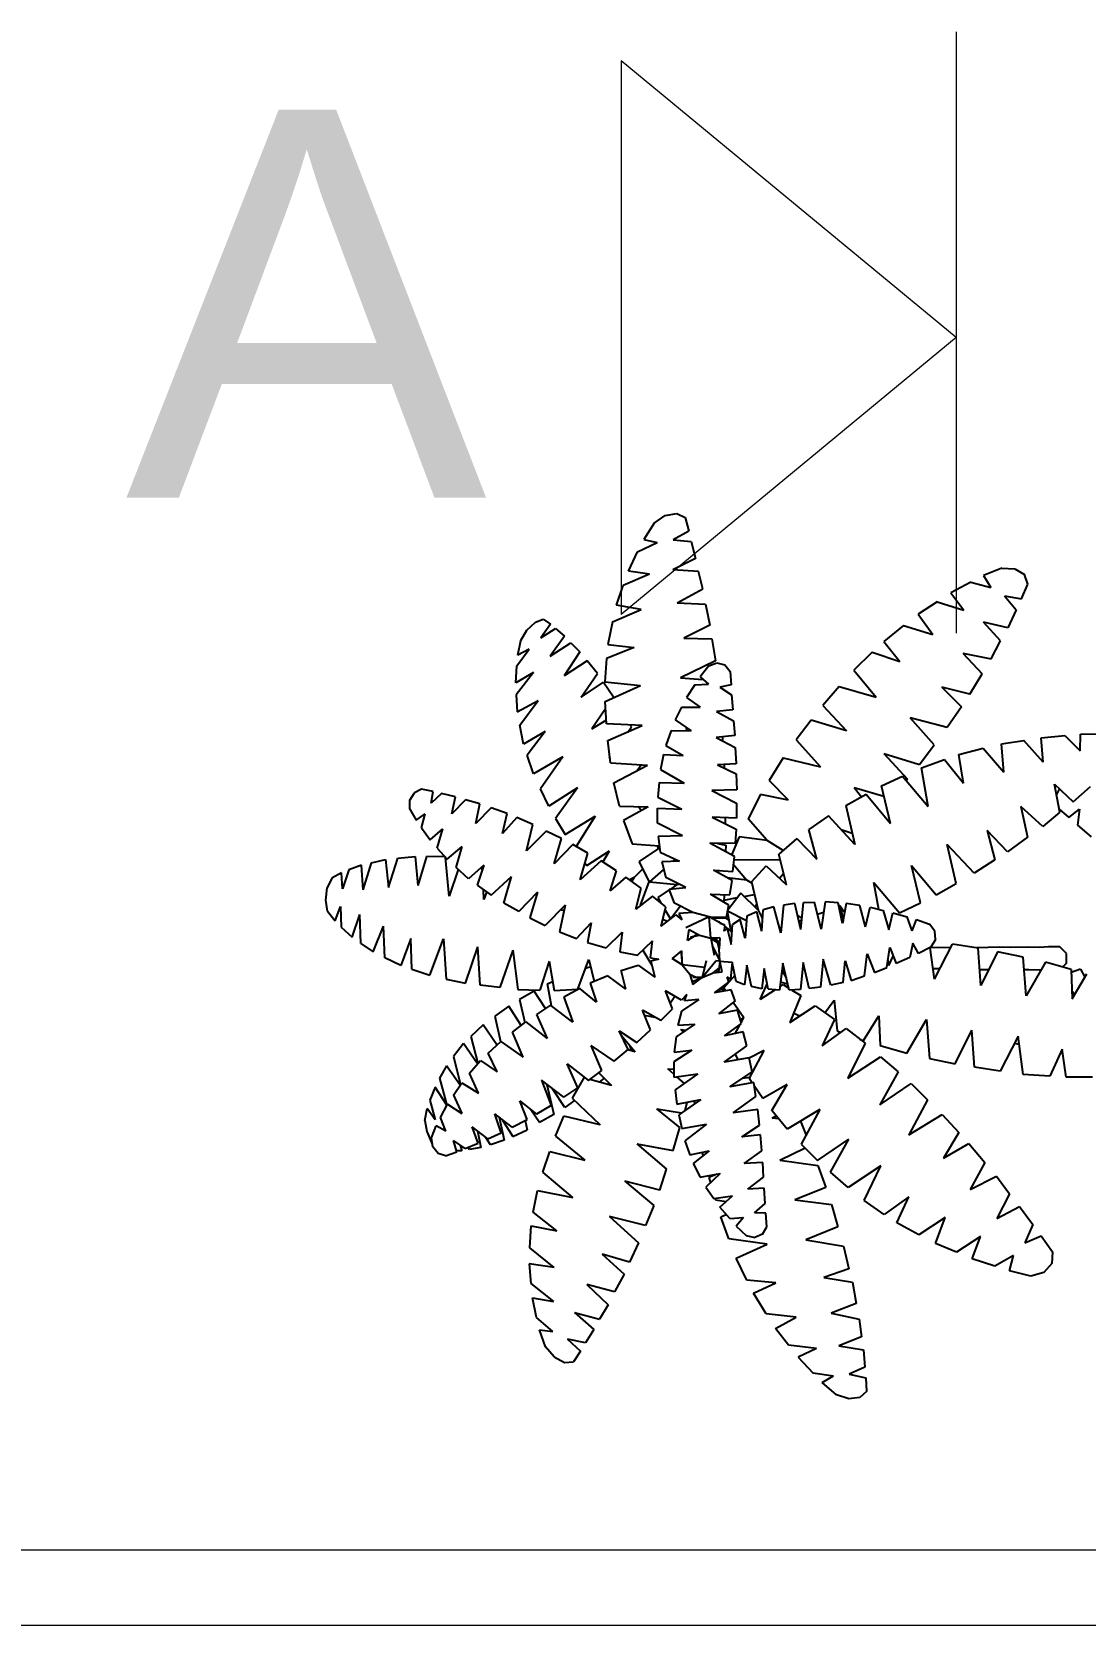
# Model space of a CAD drawing. Header units: millimetres. Extents: x 3348.1 to 3362.1, y 2027.4 to 2066.8.
# Drawn here: x 3357.714 to 3359.113, y 2041.971 to 2044.088 of the extents above; entities that cross this region are included whole.
import ezdxf

# ---------------------------------------------------------------- set-up
doc = ezdxf.new("R2010")
doc.units = ezdxf.units.MM
doc.layers.add('FUR', color=13, linetype='Continuous')
doc.styles.get("Standard").update_dxf_attribs({"font": 'arial.ttf'})

# ---------------------------------------------------------------- blocks, each defined once
blk = doc.blocks.new('02PTRX27')
at = {"color": 3, "linetype": 'ByBlock'}
for p, q in [((-0.4727, 0.4815), (-0.484, 0.4633)), ((-0.4727, 0.4815), (-0.4604, 0.4898)), ((-0.4604, 0.4898), (-0.4477, 0.4923)), ((-0.4477, 0.4923), (-0.4384, 0.4879)), ((-0.4384, 0.4879), (-0.4342, 0.4727)), ((-0.491, 0.4499), (-0.4695, 0.4599)), ((-0.484, 0.4633), (-0.4695, 0.4599)), ((-0.4342, 0.4727), (-0.4516, 0.4632)), ((-0.4516, 0.4632), (-0.4316, 0.461)), ((-0.4316, 0.461), (-0.4268, 0.4423)), ((-0.5012, 0.4284), (-0.491, 0.4499)), ((-0.4268, 0.4423), (-0.4521, 0.4297)), ((-0.4778, 0.4249), (-0.5071, 0.4124)), ((-0.4778, 0.4249), (-0.5012, 0.4284)), ((-0.4237, 0.4281), (-0.4521, 0.4297)), ((-0.4188, 0.4086), (-0.4237, 0.4281)), ((-0.088, 0.4318), (-0.1081, 0.4234)), ((-0.088, 0.4318), (-0.0737, 0.431)), ((-0.0737, 0.431), (-0.063, 0.4245)), ((-0.0592, 0.4141), (-0.063, 0.4245)), ((-0.5146, 0.3906), (-0.5071, 0.4124)), ((-0.4474, 0.3933), (-0.4188, 0.4086)), ((-0.1222, 0.4161), (-0.1442, 0.4042)), ((-0.1222, 0.4161), (-0.1001, 0.4102)), ((-0.1081, 0.4234), (-0.1001, 0.4102)), ((-0.0662, 0.3975), (-0.0592, 0.4141)), ((-0.4873, 0.3858), (-0.5146, 0.3906)), ((-0.4474, 0.3933), (-0.4158, 0.3917)), ((-0.4158, 0.3917), (-0.4111, 0.3684)), ((-0.1596, 0.3944), (-0.1805, 0.3808)), ((-0.1596, 0.3944), (-0.1299, 0.3852)), ((-0.1442, 0.4042), (-0.1299, 0.3852)), ((-0.0849, 0.4009), (-0.0662, 0.3975)), ((-0.0849, 0.4009), (-0.072, 0.3854)), ((-0.6136, 0.3629), (-0.6042, 0.3718)), ((-0.6042, 0.3718), (-0.5956, 0.3751)), ((-0.5956, 0.3751), (-0.5876, 0.3697)), ((-0.519, 0.3723), (-0.524, 0.3471)), ((-0.519, 0.3723), (-0.4873, 0.3858)), ((-0.1805, 0.3808), (-0.1644, 0.3582)), ((-0.0893, 0.3511), (-0.1083, 0.3719)), ((-0.0814, 0.3656), (-0.1083, 0.3719)), ((-0.072, 0.3854), (-0.0814, 0.3656)), ((-0.6204, 0.3514), (-0.6136, 0.3629)), ((-0.5876, 0.3697), (-0.5982, 0.3544)), ((-0.5982, 0.3544), (-0.5819, 0.3647)), ((-0.572, 0.3563), (-0.5879, 0.334)), ((-0.5819, 0.3647), (-0.572, 0.3563)), ((-0.4111, 0.3684), (-0.44, 0.3541)), ((-0.44, 0.3541), (-0.4089, 0.3535)), ((-0.4089, 0.3535), (-0.405, 0.3289)), ((-0.1966, 0.3682), (-0.2186, 0.3505)), ((-0.1966, 0.3682), (-0.1644, 0.3582)), ((-0.6248, 0.3235), (-0.6112, 0.342)), ((-0.6237, 0.3351), (-0.6204, 0.3514)), ((-0.6112, 0.342), (-0.6237, 0.3351)), ((-0.5879, 0.334), (-0.565, 0.3491)), ((-0.5549, 0.3389), (-0.5724, 0.3125)), ((-0.565, 0.3491), (-0.5549, 0.3389)), ((-0.495, 0.3438), (-0.5256, 0.3316)), ((-0.524, 0.3471), (-0.495, 0.3438)), ((-0.2313, 0.3387), (-0.2516, 0.3188)), ((-0.2313, 0.3387), (-0.2007, 0.3282)), ((-0.2186, 0.3505), (-0.2007, 0.3282)), ((-0.1309, 0.3376), (-0.1096, 0.3147)), ((-0.1309, 0.3376), (-0.0997, 0.3311)), ((-0.0997, 0.3311), (-0.0893, 0.3511)), ((-0.6259, 0.3046), (-0.6248, 0.3235)), ((-0.5469, 0.329), (-0.5724, 0.3125)), ((-0.5355, 0.3151), (-0.5469, 0.329)), ((-0.5256, 0.3316), (-0.5274, 0.3059)), ((-0.405, 0.3289), (-0.4435, 0.3101)), ((-0.4122, 0.3234), (-0.4219, 0.3114)), ((-0.4122, 0.3234), (-0.4032, 0.3267)), ((-0.4032, 0.3267), (-0.3944, 0.3244)), ((-0.3944, 0.3244), (-0.3887, 0.3172)), ((-0.2516, 0.3188), (-0.2269, 0.2887)), ((-0.6064, 0.3162), (-0.6259, 0.3046)), ((-0.6064, 0.3162), (-0.6255, 0.2912)), ((-0.5537, 0.2887), (-0.5355, 0.3151)), ((-0.5537, 0.2887), (-0.5289, 0.3054)), ((-0.5289, 0.3054), (-0.5176, 0.2891)), ((-0.5274, 0.3059), (-0.4879, 0.3018)), ((-0.5271, 0.2841), (-0.4879, 0.3018)), ((-0.4435, 0.3101), (-0.4186, 0.3084)), ((-0.4279, 0.3024), (-0.4369, 0.2883)), ((-0.4279, 0.3024), (-0.4125, 0.3032)), ((-0.4219, 0.3114), (-0.4125, 0.3032)), ((-0.3874, 0.3023), (-0.4001, 0.3)), ((-0.3887, 0.3172), (-0.3874, 0.3023)), ((-0.2679, 0.3007), (-0.2859, 0.2797)), ((-0.2679, 0.3007), (-0.2269, 0.2887)), ((-0.1233, 0.292), (-0.1096, 0.3147)), ((-0.6255, 0.2912), (-0.6242, 0.2725)), ((-0.6242, 0.2725), (-0.6013, 0.2849)), ((-0.6216, 0.2576), (-0.6013, 0.2849)), ((-0.5256, 0.2593), (-0.5271, 0.2841)), ((-0.5176, 0.2891), (-0.5183, 0.288)), ((-0.4369, 0.2883), (-0.4217, 0.2777)), ((-0.4001, 0.3), (-0.3871, 0.2915)), ((-0.3871, 0.2915), (-0.3856, 0.2747)), ((-0.1543, 0.2997), (-0.1327, 0.2782)), ((-0.1233, 0.292), (-0.1543, 0.2997)), ((-0.5267, 0.2758), (-0.5417, 0.2535)), ((-0.4424, 0.2778), (-0.4496, 0.2638)), ((-0.4424, 0.2778), (-0.4217, 0.2777)), ((-0.3856, 0.2747), (-0.4039, 0.2729)), ((-0.4039, 0.2729), (-0.3849, 0.2626)), ((-0.2859, 0.2797), (-0.2597, 0.2514)), ((-0.1627, 0.2361), (-0.1895, 0.2657)), ((-0.1483, 0.2552), (-0.1895, 0.2657)), ((-0.1327, 0.2782), (-0.1483, 0.2552)), ((-0.6174, 0.2367), (-0.6216, 0.2576)), ((-0.5934, 0.2506), (-0.6174, 0.2367)), ((-0.5934, 0.2506), (-0.6134, 0.2244)), ((-0.5417, 0.2535), (-0.526, 0.2632)), ((-0.486, 0.2572), (-0.5256, 0.2593)), ((-0.524, 0.2406), (-0.486, 0.2572)), ((-0.502, 0.2501), (-0.4979, 0.2558)), ((-0.4979, 0.2558), (-0.4992, 0.2578)), ((-0.4541, 0.2517), (-0.4598, 0.2354)), ((-0.4541, 0.2517), (-0.4316, 0.2513)), ((-0.4496, 0.2638), (-0.4316, 0.2513)), ((-0.4367, 0.2513), (-0.4369, 0.2549)), ((-0.3849, 0.2626), (-0.3836, 0.2462)), ((-0.2989, 0.2634), (-0.3154, 0.2414)), ((-0.2597, 0.2514), (-0.2989, 0.2634)), ((-0.0013, 0.2295), (-0.0009, 0.2478)), ((-0.0009, 0.2478), (0.0235, 0.2483)), ((-0.521, 0.216), (-0.524, 0.2406)), ((-0.4598, 0.2354), (-0.4408, 0.224)), ((-0.3836, 0.2462), (-0.4041, 0.244)), ((-0.4041, 0.244), (-0.383, 0.2329)), ((-0.3966, 0.2398), (-0.3968, 0.2447)), ((-0.383, 0.2329), (-0.3819, 0.2148)), ((-0.3154, 0.2414), (-0.2886, 0.2117)), ((-0.1792, 0.2141), (-0.1627, 0.2361)), ((-0.1354, 0.2253), (-0.1085, 0.2321)), ((-0.1085, 0.2321), (-0.0858, 0.2056)), ((-0.0883, 0.237), (-0.0634, 0.2409)), ((-0.0858, 0.2056), (-0.0883, 0.237)), ((-0.042, 0.2169), (-0.0634, 0.2409)), ((-0.0445, 0.2439), (-0.018, 0.2463)), ((-0.042, 0.2169), (-0.0445, 0.2439)), ((-0.018, 0.2463), (-0.0013, 0.2295)), ((-0.6064, 0.204), (-0.6134, 0.2244)), ((-0.5738, 0.2227), (-0.6064, 0.204)), ((-0.5738, 0.2227), (-0.5987, 0.1873)), ((-0.522, 0.2224), (-0.5221, 0.222)), ((-0.5221, 0.222), (-0.522, 0.2221)), ((-0.5221, 0.222), (-0.5218, 0.2209)), ((-0.522, 0.2221), (-0.522, 0.2224)), ((-0.521, 0.216), (-0.48, 0.2134)), ((-0.5174, 0.194), (-0.48, 0.2134)), ((-0.4921, 0.2072), (-0.4873, 0.2138)), ((-0.4624, 0.2252), (-0.4659, 0.2086)), ((-0.4624, 0.2252), (-0.4408, 0.224)), ((-0.3819, 0.2148), (-0.4028, 0.2139)), ((-0.4028, 0.2139), (-0.3819, 0.2038)), ((-0.3949, 0.21), (-0.3949, 0.2142)), ((-0.3299, 0.2214), (-0.3455, 0.1965)), ((-0.3299, 0.2214), (-0.2886, 0.2117)), ((-0.2185, 0.2262), (-0.1922, 0.1979)), ((-0.2185, 0.2262), (-0.1792, 0.2141)), ((-0.177, 0.2106), (-0.1514, 0.2198)), ((-0.1514, 0.2198), (-0.1305, 0.1934)), ((-0.1305, 0.1934), (-0.1354, 0.2253)), ((-0.4673, 0.1941), (-0.4686, 0.178)), ((-0.4673, 0.1941), (-0.4395, 0.1935)), ((-0.4659, 0.2086), (-0.4395, 0.1935)), ((-0.3819, 0.2038), (-0.3814, 0.1862)), ((-0.324, 0.1745), (-0.3455, 0.1965)), ((-0.221, 0.1904), (-0.1979, 0.2012)), ((-0.1979, 0.2012), (-0.1693, 0.1678)), ((-0.1922, 0.1979), (-0.1937, 0.1962)), ((-0.1693, 0.1678), (-0.177, 0.2106)), ((-0.743, 0.1745), (-0.7382, 0.1827)), ((-0.7303, 0.1867), (-0.7382, 0.1827)), ((-0.7175, 0.1844), (-0.7303, 0.1867)), ((-0.7195, 0.1713), (-0.7175, 0.1844)), ((-0.708, 0.1819), (-0.7195, 0.1713)), ((-0.6926, 0.1784), (-0.708, 0.1819)), ((-0.6968, 0.1594), (-0.6926, 0.1784)), ((-0.5894, 0.1682), (-0.5987, 0.1873)), ((-0.5575, 0.1882), (-0.5894, 0.1682)), ((-0.5575, 0.1882), (-0.5819, 0.1543)), ((-0.5111, 0.1682), (-0.5174, 0.194)), ((-0.4686, 0.178), (-0.442, 0.1648)), ((-0.3814, 0.1862), (-0.4089, 0.1855)), ((-0.4089, 0.1855), (-0.3816, 0.1714)), ((-0.4054, 0.1855), (-0.4074, 0.1846)), ((-0.355, 0.1808), (-0.3687, 0.1541)), ((-0.324, 0.1745), (-0.355, 0.1808)), ((-0.2604, 0.1689), (-0.2381, 0.1814)), ((-0.2513, 0.1888), (-0.2432, 0.1785)), ((-0.2513, 0.1888), (-0.2185, 0.1791)), ((-0.2381, 0.1814), (-0.2111, 0.1489)), ((-0.2111, 0.1489), (-0.221, 0.1904)), ((-0.0297, 0.1923), (-0.009, 0.1729)), ((-0.0236, 0.1614), (-0.0297, 0.1923)), ((-0.0275, 0.1802), (-0.0242, 0.1867)), ((-0.0242, 0.1867), (-0.024, 0.1868)), ((-0.009, 0.1729), (0.0103, 0.1897)), ((-0.7433, 0.1647), (-0.743, 0.1745)), ((-0.7433, 0.1647), (-0.7362, 0.1524)), ((-0.7362, 0.1524), (-0.7263, 0.1597)), ((-0.7303, 0.1439), (-0.7263, 0.1597)), ((-0.6814, 0.1751), (-0.6968, 0.1594)), ((-0.6658, 0.1707), (-0.6814, 0.1751)), ((-0.67, 0.1488), (-0.6658, 0.1707)), ((-0.6532, 0.1662), (-0.67, 0.1488)), ((-0.6356, 0.1599), (-0.6532, 0.1662)), ((-0.6407, 0.1379), (-0.6356, 0.1599)), ((-0.5111, 0.1682), (-0.4792, 0.1673)), ((-0.4792, 0.1673), (-0.5066, 0.1521)), ((-0.4869, 0.163), (-0.4904, 0.1675)), ((-0.469, 0.1492), (-0.469, 0.1657)), ((-0.469, 0.1657), (-0.442, 0.1648)), ((-0.4426, 0.1648), (-0.4424, 0.1648)), ((-0.3816, 0.1714), (-0.3816, 0.1549)), ((-0.2604, 0.1689), (-0.2505, 0.1257)), ((-0.0427, 0.1456), (-0.0667, 0.1675)), ((-0.0667, 0.1675), (-0.0594, 0.1338)), ((-0.0236, 0.1614), (-0.0427, 0.1456)), ((-0.0244, 0.1648), (-0.0137, 0.1553)), ((-0.0137, 0.1553), (-0.0018, 0.1646)), ((-0.0018, 0.1646), (-0.004, 0.1471)), ((-0.7303, 0.1439), (-0.7206, 0.1306)), ((-0.7206, 0.1306), (-0.7065, 0.143)), ((-0.7129, 0.1216), (-0.7065, 0.143)), ((-0.6248, 0.1554), (-0.6407, 0.1379)), ((-0.607, 0.1478), (-0.6248, 0.1554)), ((-0.6141, 0.1185), (-0.607, 0.1478)), ((-0.5819, 0.1543), (-0.5713, 0.1365)), ((-0.5713, 0.1365), (-0.5379, 0.1568)), ((-0.5379, 0.1568), (-0.5592, 0.1234)), ((-0.5066, 0.1521), (-0.497, 0.1263)), ((-0.4415, 0.1351), (-0.469, 0.1492)), ((-0.4085, 0.1558), (-0.3819, 0.1426)), ((-0.3816, 0.1549), (-0.4085, 0.1558)), ((-0.3938, 0.1484), (-0.3938, 0.1553)), ((-0.3819, 0.1426), (-0.383, 0.1265)), ((-0.3475, 0.1301), (-0.3687, 0.1541)), ((-0.2799, 0.1572), (-0.3015, 0.142)), ((-0.2927, 0.1094), (-0.3015, 0.142)), ((-0.2505, 0.1257), (-0.2799, 0.1572)), ((-0.2659, 0.1421), (-0.2535, 0.1381)), ((-0.004, 0.1471), (0.0108, 0.1342)), ((-0.5921, 0.1405), (-0.6141, 0.1185)), ((-0.5753, 0.1322), (-0.5921, 0.1405)), ((-0.5835, 0.104), (-0.5753, 0.1322)), ((-0.5626, 0.1255), (-0.5835, 0.104)), ((-0.5463, 0.1159), (-0.5626, 0.1255)), ((-0.497, 0.1263), (-0.4672, 0.124)), ((-0.4679, 0.1212), (-0.4692, 0.1243)), ((-0.4415, 0.1351), (-0.4684, 0.1345)), ((-0.4684, 0.1345), (-0.4662, 0.1172)), ((-0.3839, 0.1122), (-0.4111, 0.1271)), ((-0.383, 0.1265), (-0.4111, 0.1271)), ((-0.4026, 0.1268), (-0.3935, 0.125)), ((-0.3935, 0.125), (-0.3938, 0.1175)), ((-0.3786, 0.1339), (-0.3871, 0.1137)), ((-0.3475, 0.1301), (-0.3786, 0.1339)), ((-0.3299, 0.1191), (-0.3475, 0.1301)), ((-0.3147, 0.1323), (-0.3346, 0.1148)), ((-0.3147, 0.1323), (-0.2927, 0.1094)), ((-0.1186, 0.0937), (-0.1483, 0.1256)), ((-0.1386, 0.0825), (-0.1483, 0.1256)), ((-0.0816, 0.1175), (-0.1043, 0.141)), ((-0.1043, 0.141), (-0.0958, 0.1085)), ((-0.0594, 0.1338), (-0.0816, 0.1175)), ((-0.7857, 0.1054), (-0.7701, 0.1091)), ((-0.7701, 0.1091), (-0.7668, 0.0778)), ((-0.7668, 0.0778), (-0.7565, 0.1106)), ((-0.7565, 0.1106), (-0.7371, 0.1124)), ((-0.7371, 0.1124), (-0.7344, 0.0801)), ((-0.7246, 0.1123), (-0.7344, 0.0801)), ((-0.7043, 0.1118), (-0.7246, 0.1123)), ((-0.7129, 0.1216), (-0.7019, 0.1094)), ((-0.6997, 0.0683), (-0.7036, 0.1111)), ((-0.7019, 0.1094), (-0.6851, 0.1233)), ((-0.692, 0.1001), (-0.6851, 0.1233)), ((-0.5546, 0.0865), (-0.5463, 0.1159)), ((-0.5315, 0.1074), (-0.5546, 0.0865)), ((-0.5472, 0.1024), (-0.522, 0.1186)), ((-0.5146, 0.0964), (-0.5315, 0.1074)), ((-0.5295, 0.1059), (-0.522, 0.1186)), ((-0.467, 0.1218), (-0.4893, 0.1069)), ((-0.4778, 0.0841), (-0.4893, 0.1069)), ((-0.4662, 0.1172), (-0.4448, 0.1072)), ((-0.4448, 0.1072), (-0.4644, 0.1064)), ((-0.4644, 0.1064), (-0.46, 0.0889)), ((-0.4519, 0.1068), (-0.4494, 0.1091)), ((-0.3858, 0.0958), (-0.3839, 0.1122)), ((-0.3845, 0.1085), (-0.3334, 0.1091)), ((-0.3264, 0.0808), (-0.3346, 0.1148)), ((-0.0958, 0.1085), (-0.1186, 0.0937)), ((-0.819, 0.0942), (-0.8295, 0.0882)), ((-0.8176, 0.0764), (-0.819, 0.0942)), ((-0.8108, 0.0975), (-0.8176, 0.0764)), ((-0.7967, 0.1028), (-0.8108, 0.0975)), ((-0.7948, 0.0755), (-0.7967, 0.1028)), ((-0.7948, 0.0755), (-0.7857, 0.1054)), ((-0.6895, 0.0977), (-0.6997, 0.0683)), ((-0.6781, 0.0875), (-0.692, 0.1001)), ((-0.6614, 0.1026), (-0.6781, 0.0875)), ((-0.6614, 0.1026), (-0.6688, 0.0805)), ((-0.6631, 0.0976), (-0.6633, 0.1009)), ((-0.6532, 0.0693), (-0.6308, 0.09)), ((-0.6391, 0.0606), (-0.6308, 0.09)), ((-0.5494, 0.1051), (-0.5472, 0.1024)), ((-0.5216, 0.0742), (-0.5146, 0.0964)), ((-0.504, 0.0894), (-0.5216, 0.0742)), ((-0.4871, 0.0772), (-0.504, 0.0894)), ((-0.495, 0.0892), (-0.5, 0.0864)), ((-0.4974, 0.0845), (-0.495, 0.0892)), ((-0.495, 0.0892), (-0.4853, 0.0986)), ((-0.4624, 0.0977), (-0.4778, 0.0841)), ((-0.4378, 0.078), (-0.46, 0.0889)), ((-0.3865, 0.0858), (-0.407, 0.0971)), ((-0.407, 0.0971), (-0.3858, 0.0958)), ((-0.4004, 0.0966), (-0.4036, 0.0951)), ((-0.3702, 0.086), (-0.3918, 0.0886)), ((-0.385, 0.1035), (-0.3702, 0.086)), ((-0.3651, 0.0844), (-0.3489, 0.1018)), ((-0.3489, 0.1018), (-0.3264, 0.0808)), ((-0.3295, 0.0929), (-0.3341, 0.0878)), ((-0.1879, 0.1024), (-0.1607, 0.0699)), ((-0.178, 0.061), (-0.1879, 0.1024)), ((-0.8363, 0.064), (-0.8346, 0.0776)), ((-0.8295, 0.0882), (-0.8346, 0.0776)), ((-0.6688, 0.0805), (-0.6532, 0.0693)), ((-0.6611, 0.0645), (-0.6618, 0.0754)), ((-0.6583, 0.0728), (-0.6611, 0.0645)), ((-0.6019, 0.0727), (-0.6227, 0.0512)), ((-0.6019, 0.0727), (-0.6103, 0.0445)), ((-0.4932, 0.0541), (-0.4871, 0.0772)), ((-0.4877, 0.0583), (-0.4781, 0.0844)), ((-0.4778, 0.0841), (-0.4472, 0.0812)), ((-0.4562, 0.0753), (-0.4688, 0.0667)), ((-0.4563, 0.0761), (-0.4378, 0.078)), ((-0.4503, 0.0605), (-0.4563, 0.0761)), ((-0.4472, 0.0812), (-0.4547, 0.0762)), ((-0.4505, 0.0815), (-0.4496, 0.0795)), ((-0.4472, 0.0812), (-0.4453, 0.0815)), ((-0.4103, 0.0706), (-0.3889, 0.07)), ((-0.3902, 0.0585), (-0.4103, 0.0706)), ((-0.3768, 0.0715), (-0.3913, 0.0529)), ((-0.3889, 0.07), (-0.3865, 0.0858)), ((-0.3577, 0.053), (-0.3768, 0.0715)), ((-0.3647, 0.0826), (-0.3702, 0.086)), ((-0.3651, 0.0844), (-0.3577, 0.053)), ((-0.2295, 0.0834), (-0.201, 0.05)), ((-0.224, 0.0535), (-0.2295, 0.0834)), ((-0.1607, 0.0699), (-0.1386, 0.0825)), ((-0.8342, 0.0517), (-0.8363, 0.064)), ((-0.826, 0.0409), (-0.8201, 0.0569)), ((-0.8201, 0.0569), (-0.8192, 0.0341)), ((-0.6227, 0.0512), (-0.6391, 0.0606)), ((-0.5713, 0.0582), (-0.5932, 0.036)), ((-0.5713, 0.0582), (-0.5777, 0.0288)), ((-0.576, 0.0534), (-0.5725, 0.0523)), ((-0.4745, 0.0683), (-0.4932, 0.0541)), ((-0.4598, 0.0564), (-0.4745, 0.0683)), ((-0.4688, 0.0667), (-0.4653, 0.0608)), ((-0.4655, 0.061), (-0.4655, 0.061)), ((-0.465, 0.0352), (-0.4598, 0.0564)), ((-0.4607, 0.053), (-0.4547, 0.0431)), ((-0.4547, 0.0431), (-0.4439, 0.0572)), ((-0.4298, 0.0503), (-0.4503, 0.0605)), ((-0.3951, 0.0613), (-0.3948, 0.0701)), ((-0.3951, 0.064), (-0.3807, 0.0667)), ((-0.3927, 0.0452), (-0.3902, 0.0585)), ((-0.3733, 0.0681), (-0.3618, 0.0701)), ((-0.3592, 0.0591), (-0.3614, 0.0564)), ((-0.3577, 0.053), (-0.353, 0.0433)), ((-0.3537, 0.0297), (-0.3522, 0.0533)), ((-0.3401, 0.0567), (-0.3522, 0.0533)), ((-0.3326, 0.0276), (-0.3401, 0.0567)), ((-0.3295, 0.0584), (-0.3326, 0.0276)), ((-0.3171, 0.0602), (-0.3295, 0.0584)), ((-0.3105, 0.0315), (-0.3171, 0.0602)), ((-0.3105, 0.0315), (-0.3075, 0.0612)), ((-0.3075, 0.0612), (-0.2951, 0.0617)), ((-0.2879, 0.0319), (-0.2951, 0.0617)), ((-0.2833, 0.0619), (-0.2879, 0.0319)), ((-0.2692, 0.061), (-0.2833, 0.0619)), ((-0.2641, 0.038), (-0.2692, 0.061)), ((-0.2689, 0.0586), (-0.2665, 0.0568)), ((-0.2665, 0.0568), (-0.2683, 0.0562)), ((-0.2665, 0.0568), (-0.2619, 0.0508)), ((-0.2665, 0.0568), (-0.2637, 0.0406)), ((-0.2602, 0.0604), (-0.2641, 0.038)), ((-0.245, 0.0579), (-0.2602, 0.0604)), ((-0.2388, 0.0345), (-0.245, 0.0579)), ((-0.2388, 0.0345), (-0.2335, 0.056)), ((-0.2335, 0.056), (-0.2194, 0.0524)), ((-0.201, 0.05), (-0.178, 0.061)), ((-0.8342, 0.0517), (-0.826, 0.0409)), ((-0.8071, 0.0231), (-0.7985, 0.048)), ((-0.7976, 0.0161), (-0.7985, 0.048)), ((-0.6103, 0.0445), (-0.5932, 0.036)), ((-0.5586, 0.0215), (-0.5423, 0.0389)), ((-0.5423, 0.0389), (-0.5465, 0.017)), ((-0.465, 0.0352), (-0.4486, 0.0477)), ((-0.4582, 0.0403), (-0.4633, 0.0426)), ((-0.4554, 0.0425), (-0.4551, 0.0436)), ((-0.4547, 0.0431), (-0.4547, 0.043)), ((-0.4486, 0.0477), (-0.442, 0.042)), ((-0.4298, 0.0503), (-0.4455, 0.049)), ((-0.4455, 0.049), (-0.442, 0.042)), ((-0.412, 0.0456), (-0.4375, 0.0332)), ((-0.412, 0.0456), (-0.4298, 0.0503)), ((-0.412, 0.0456), (-0.3927, 0.0452)), ((-0.3942, 0.0354), (-0.412, 0.0456)), ((-0.41, 0.0217), (-0.412, 0.0456)), ((-0.4098, 0.0455), (-0.4109, 0.0448)), ((-0.4096, 0.0441), (-0.3938, 0.0442)), ((-0.401, 0.0401), (-0.4014, 0.0395)), ((-0.3979, 0.0374), (-0.401, 0.0401)), ((-0.3995, 0.0384), (-0.3953, 0.0371)), ((-0.3953, 0.0371), (-0.3955, 0.036)), ((-0.3953, 0.0297), (-0.3942, 0.0354)), ((-0.3938, 0.0442), (-0.3946, 0.0452)), ((-0.3938, 0.0442), (-0.3898, 0.0417)), ((-0.3874, 0.0291), (-0.3916, 0.0516)), ((-0.3915, 0.0522), (-0.3706, 0.0413)), ((-0.3876, 0.0147), (-0.3861, 0.0368)), ((-0.3775, 0.0425), (-0.3861, 0.0368)), ((-0.372, 0.022), (-0.3775, 0.0425)), ((-0.37, 0.0462), (-0.372, 0.022)), ((-0.3592, 0.0511), (-0.37, 0.0462)), ((-0.3537, 0.0297), (-0.3592, 0.0511)), ((-0.3094, 0.0439), (-0.3141, 0.0474)), ((-0.3127, 0.0407), (-0.3095, 0.0419)), ((-0.2852, 0.0503), (-0.2919, 0.048)), ((-0.2194, 0.0524), (-0.2131, 0.031)), ((-0.2131, 0.031), (-0.2084, 0.0498)), ((-0.2084, 0.0498), (-0.1928, 0.0453)), ((-0.1873, 0.0301), (-0.1928, 0.0453)), ((-0.1873, 0.0301), (-0.1825, 0.0424)), ((-0.1825, 0.0424), (-0.1681, 0.0375)), ((-0.1622, 0.0297), (-0.1681, 0.0375)), ((-0.8192, 0.0341), (-0.8071, 0.0231)), ((-0.7837, 0.0066), (-0.7725, 0.0352)), ((-0.771, 0.0002), (-0.7725, 0.0352)), ((-0.7421, 0.0213), (-0.7531, -0.0084)), ((-0.7411, -0.0126), (-0.7421, 0.0213)), ((-0.721, -0.0193), (-0.706, 0.021)), ((-0.706, 0.021), (-0.7028, -0.0235)), ((-0.5777, 0.0288), (-0.5586, 0.0215)), ((-0.526, 0.0111), (-0.5082, 0.0286)), ((-0.5082, 0.0286), (-0.5106, 0.0068)), ((-0.4912, 0.0029), (-0.4745, 0.0187)), ((-0.4767, -0.0001), (-0.4745, 0.0187)), ((-0.4358, 0.0193), (-0.434, 0.0313)), ((-0.4246, 0.0261), (-0.4358, 0.0193)), ((-0.434, 0.0313), (-0.4224, 0.025)), ((-0.4321, 0.0232), (-0.4224, 0.025)), ((-0.4321, 0.0232), (-0.4314, 0.022)), ((-0.4224, 0.025), (-0.41, 0.0217)), ((-0.3999, 0.0221), (-0.41, 0.0217)), ((-0.41, 0.0217), (-0.4004, 0.0156)), ((-0.41, 0.0217), (-0.4065, 0.0031)), ((-0.4085, 0.0208), (-0.4089, 0.0217)), ((-0.4054, 0.0198), (-0.4085, 0.0206)), ((-0.4037, 0.0217), (-0.4059, 0.0191)), ((-0.4008, 0.01), (-0.4037, 0.0217)), ((-0.4032, 0.0191), (-0.4003, 0.0182)), ((-0.3999, 0.0221), (-0.4008, 0.01)), ((-0.392, 0.0326), (-0.3953, 0.0297)), ((-0.3944, 0.0346), (-0.3874, 0.0291)), ((-0.392, 0.0326), (-0.3876, 0.0147)), ((-0.3894, 0.0305), (-0.388, 0.0312)), ((-0.3874, 0.0291), (-0.3869, 0.0276)), ((-0.3535, 0.0326), (-0.3546, 0.0331)), ((-0.3321, 0.0335), (-0.3341, 0.0327)), ((-0.1615, 0.0202), (-0.1664, 0.0117)), ((-0.1615, 0.0202), (-0.1622, 0.0297)), ((-0.7976, 0.0161), (-0.7837, 0.0066)), ((-0.7531, -0.0084), (-0.771, 0.0002)), ((-0.6814, -0.0279), (-0.6678, 0.0123)), ((-0.6653, -0.0304), (-0.6678, 0.0123)), ((-0.6292, 0.0086), (-0.6436, -0.033)), ((-0.6292, 0.0086), (-0.6237, -0.0351)), ((-0.5465, 0.017), (-0.526, 0.0111)), ((-0.5106, 0.0068), (-0.4912, 0.0029)), ((-0.4853, 0.0086), (-0.4754, -0.0079)), ((-0.4426, 0.0078), (-0.4529, -0.0006)), ((-0.4435, 0.0071), (-0.4426, 0.0062)), ((-0.4426, 0.0049), (-0.443, 0.0049)), ((-0.443, 0.0049), (-0.4417, -0.0076)), ((-0.4426, 0.0078), (-0.4422, -0.005)), ((-0.4085, 0.0136), (-0.3999, -0.0035)), ((-0.3999, -0.0035), (-0.4008, 0.01)), ((-0.2399, -0.0199), (-0.237, 0.0043)), ((-0.237, 0.0043), (-0.2287, -0.0162)), ((-0.2152, -0.0105), (-0.2119, 0.0116)), ((-0.213, -0.0086), (-0.2082, 0.002)), ((-0.2119, 0.0116), (-0.2047, -0.0062)), ((-0.1899, 0.0005), (-0.2047, -0.0062)), ((-0.1864, 0.0164), (-0.1899, 0.0005)), ((-0.1802, 0.0049), (-0.1864, 0.0164)), ((-0.1664, 0.0117), (-0.1802, 0.0049)), ((-0.1624, -0.0236), (-0.1673, 0.0112)), ((-0.1624, -0.0236), (-0.1426, 0.015)), ((-0.114, 0.0108), (-0.1426, 0.015)), ((-0.1112, -0.0305), (-0.114, 0.0108)), ((-0.0926, 0.0068), (-0.1112, -0.0305)), ((-0.0643, 0.0009), (-0.0926, 0.0068)), ((-0.0608, -0.042), (-0.0643, 0.0009)), ((-0.7411, -0.0126), (-0.721, -0.0193)), ((-0.5888, -0.0037), (-0.5993, -0.0357)), ((-0.5888, -0.0037), (-0.5835, -0.036)), ((-0.5573, -0.0346), (-0.5449, -0.0018)), ((-0.543, -0.0099), (-0.5487, -0.0117)), ((-0.5449, -0.0018), (-0.539, -0.0263)), ((-0.5091, -0.0141), (-0.4906, -0.0081)), ((-0.5042, -0.0348), (-0.5091, -0.0141)), ((-0.4906, -0.0081), (-0.4719, -0.0215)), ((-0.4767, -0.0001), (-0.4677, -0.0015)), ((-0.4677, -0.0015), (-0.4763, -0.0037)), ((-0.4763, -0.0037), (-0.4719, -0.0215)), ((-0.4417, -0.0076), (-0.4529, -0.0006)), ((-0.4422, -0.005), (-0.442, -0.0051)), ((-0.4417, -0.0076), (-0.4334, -0.018)), ((-0.4169, -0.0105), (-0.4417, -0.0076)), ((-0.4153, -0.0033), (-0.4195, -0.0217)), ((-0.4195, -0.0217), (-0.4045, -0.0034)), ((-0.4195, -0.0217), (-0.4076, -0.0166)), ((-0.4076, -0.0166), (-0.3986, -0.0094)), ((-0.4076, -0.0166), (-0.3973, -0.0154)), ((-0.4069, -0.016), (-0.4065, -0.0165)), ((-0.3999, -0.0035), (-0.4045, -0.0034)), ((-0.4015, -0.0159), (-0.4041, -0.0138)), ((-0.4014, -0.0159), (-0.4015, -0.0159)), ((-0.3999, -0.0035), (-0.4014, -0.0159)), ((-0.3999, -0.0035), (-0.3863, -0.0046)), ((-0.3973, -0.0154), (-0.3999, -0.0035)), ((-0.3863, -0.0046), (-0.3883, -0.0235)), ((-0.3819, -0.0261), (-0.3863, -0.0046)), ((-0.37, -0.0082), (-0.3728, -0.0297)), ((-0.3695, -0.0115), (-0.3706, -0.0122)), ((-0.3649, -0.0316), (-0.37, -0.0082)), ((-0.351, -0.0119), (-0.3537, -0.0342)), ((-0.35, -0.0167), (-0.3515, -0.0159)), ((-0.3464, -0.0348), (-0.351, -0.0119)), ((-0.3304, -0.0057), (-0.3341, -0.0358)), ((-0.3315, -0.0137), (-0.3268, -0.0217)), ((-0.3233, -0.0356), (-0.3304, -0.0057)), ((-0.3079, -0.0053), (-0.3108, -0.0351)), ((-0.3013, -0.0341), (-0.3079, -0.0053)), ((-0.2857, -0.0015), (-0.2888, -0.0323)), ((-0.2773, -0.0304), (-0.2857, -0.0015)), ((-0.2635, -0.0271), (-0.2613, -0.0034)), ((-0.2613, -0.0034), (-0.2546, -0.0249)), ((-0.2287, -0.0162), (-0.2152, -0.0105)), ((-0.2141, -0.0024), (-0.213, -0.0086)), ((-0.0396, -0.0046), (-0.0608, -0.042)), ((-0.011, -0.0127), (-0.0396, -0.0046)), ((-0.0009, -0.0126), (-0.011, -0.0162)), ((-0.011, -0.0127), (-0.0099, -0.0453)), ((-0.0009, -0.0126), (0.004, -0.0214)), ((-0.7028, -0.0235), (-0.6814, -0.0279)), ((-0.6436, -0.033), (-0.6653, -0.0304)), ((-0.6237, -0.0351), (-0.5993, -0.0357)), ((-0.5907, -0.0286), (-0.5852, -0.0263)), ((-0.5865, -0.0533), (-0.5907, -0.0286)), ((-0.5835, -0.036), (-0.5573, -0.0346)), ((-0.5549, -0.034), (-0.5729, -0.0435)), ((-0.5366, -0.049), (-0.5549, -0.034)), ((-0.524, -0.02), (-0.5436, -0.0281)), ((-0.5436, -0.0281), (-0.5366, -0.049)), ((-0.5042, -0.0348), (-0.524, -0.02)), ((-0.4334, -0.018), (-0.4301, -0.0294)), ((-0.4334, -0.018), (-0.4219, -0.0235)), ((-0.4332, -0.0191), (-0.4327, -0.0183)), ((-0.431, -0.0263), (-0.4226, -0.0231)), ((-0.4301, -0.0294), (-0.4195, -0.0217)), ((-0.4292, -0.0216), (-0.4287, -0.0203)), ((-0.4195, -0.0217), (-0.4292, -0.0216)), ((-0.39, -0.0265), (-0.4065, -0.0389)), ((-0.4028, -0.036), (-0.3957, -0.0332)), ((-0.3957, -0.0332), (-0.3977, -0.0373)), ((-0.3968, -0.0316), (-0.3957, -0.0332)), ((-0.3834, -0.0195), (-0.3957, -0.0332)), ((-0.3957, -0.0332), (-0.3957, -0.0308)), ((-0.3957, -0.0332), (-0.3935, -0.0365)), ((-0.39, -0.0265), (-0.392, -0.0215)), ((-0.3883, -0.0235), (-0.392, -0.0215)), ((-0.3728, -0.0297), (-0.3819, -0.0261)), ((-0.3537, -0.0342), (-0.3649, -0.0316)), ((-0.3554, -0.0462), (-0.3477, -0.0286)), ((-0.3341, -0.0358), (-0.3464, -0.0348)), ((-0.3337, -0.0321), (-0.3299, -0.0296)), ((-0.3249, -0.0292), (-0.3332, -0.0269)), ((-0.3299, -0.0296), (-0.3238, -0.0334)), ((-0.324, -0.0332), (-0.324, -0.0334)), ((-0.3108, -0.0351), (-0.3233, -0.0356)), ((-0.2888, -0.0323), (-0.3013, -0.0341)), ((-0.2635, -0.0271), (-0.2773, -0.0304)), ((-0.2546, -0.0249), (-0.2399, -0.0199)), ((-0.0099, -0.0453), (0.0062, -0.0177)), ((-0.6057, -0.0368), (-0.6218, -0.0461)), ((-0.6218, -0.0461), (-0.616, -0.0717)), ((-0.5931, -0.0561), (-0.6057, -0.0368)), ((-0.5874, -0.0524), (-0.6031, -0.0627)), ((-0.5626, -0.0712), (-0.5874, -0.0524)), ((-0.5729, -0.0435), (-0.5626, -0.0712)), ((-0.4525, -0.0564), (-0.4602, -0.0364)), ((-0.4424, -0.0468), (-0.4602, -0.0364)), ((-0.4551, -0.0501), (-0.4497, -0.0426)), ((-0.4365, -0.0407), (-0.4424, -0.0468)), ((-0.4234, -0.0462), (-0.4424, -0.0591)), ((-0.4391, -0.0477), (-0.4365, -0.0407)), ((-0.4234, -0.0462), (-0.4391, -0.0477)), ((-0.3874, -0.0354), (-0.4065, -0.0389)), ((-0.4052, -0.0379), (-0.4052, -0.0384)), ((-0.3832, -0.0475), (-0.4015, -0.0621)), ((-0.3832, -0.0475), (-0.3874, -0.0354)), ((-0.3852, -0.0491), (-0.3735, -0.0662)), ((-0.3389, -0.0354), (-0.3554, -0.0462)), ((-0.3546, -0.0442), (-0.3533, -0.0448)), ((-0.3103, -0.0418), (-0.3226, -0.0717)), ((-0.3205, -0.0356), (-0.3103, -0.0418)), ((-0.2837, -0.0607), (-0.2734, -0.0469)), ((-0.2734, -0.0469), (-0.2703, -0.0808)), ((-0.0103, -0.0362), (-0.0071, -0.0404)), ((-0.6337, -0.0536), (-0.6491, -0.0645)), ((-0.6491, -0.0645), (-0.6429, -0.0927)), ((-0.62, -0.0749), (-0.6337, -0.0536)), ((-0.6031, -0.0627), (-0.5912, -0.0893)), ((-0.4769, -0.0798), (-0.4858, -0.058)), ((-0.4655, -0.0695), (-0.4858, -0.058)), ((-0.4716, -0.0662), (-0.4836, -0.0638)), ((-0.4655, -0.0695), (-0.4525, -0.0564)), ((-0.4424, -0.0591), (-0.4464, -0.0747)), ((-0.3805, -0.058), (-0.4015, -0.0621)), ((-0.3761, -0.0726), (-0.3805, -0.058)), ((-0.3775, -0.0683), (-0.3735, -0.0662)), ((-0.3764, -0.0716), (-0.3735, -0.0662)), ((-0.3226, -0.0717), (-0.2945, -0.053)), ((-0.3183, -0.0611), (-0.3182, -0.0611)), ((-0.3182, -0.0611), (-0.3114, -0.0643)), ((-0.2945, -0.053), (-0.2731, -0.0681)), ((-0.2731, -0.0681), (-0.2868, -0.0975)), ((-0.241, -0.0916), (-0.2241, -0.0643)), ((-0.2241, -0.0643), (-0.2227, -0.097)), ((-0.1932, -0.1056), (-0.1714, -0.0684)), ((-0.1714, -0.0684), (-0.1679, -0.1113)), ((-0.662, -0.0743), (-0.6757, -0.0871)), ((-0.6757, -0.0871), (-0.6678, -0.117)), ((-0.6468, -0.0965), (-0.662, -0.0743)), ((-0.6297, -0.0822), (-0.6147, -0.0709)), ((-0.6176, -0.11), (-0.6297, -0.0822)), ((-0.6147, -0.0709), (-0.5912, -0.0893)), ((-0.5016, -0.1015), (-0.5115, -0.0808)), ((-0.5115, -0.0808), (-0.4919, -0.0936)), ((-0.5093, -0.0856), (-0.4939, -0.1039)), ((-0.4919, -0.0936), (-0.4769, -0.0798)), ((-0.4485, -0.0874), (-0.4507, -0.1046)), ((-0.4279, -0.0733), (-0.4485, -0.0874)), ((-0.4464, -0.0747), (-0.4279, -0.0733)), ((-0.4406, -0.082), (-0.4433, -0.0793)), ((-0.4433, -0.0793), (-0.4375, -0.0799)), ((-0.3949, -0.0865), (-0.3761, -0.0726)), ((-0.3741, -0.0819), (-0.3949, -0.0865)), ((-0.383, -0.0839), (-0.3775, -0.0737)), ((-0.3702, -0.0973), (-0.3741, -0.0819)), ((-0.2868, -0.0975), (-0.2602, -0.0782)), ((-0.2703, -0.0808), (-0.2661, -0.0825)), ((-0.2602, -0.0782), (-0.2392, -0.0946)), ((-0.1397, -0.1174), (-0.121, -0.08)), ((-0.1182, -0.1212), (-0.121, -0.08)), ((-0.0698, -0.0869), (-0.0896, -0.1255)), ((-0.0643, -0.129), (-0.0698, -0.0869)), ((-0.6836, -0.0949), (-0.695, -0.1091)), ((-0.6684, -0.1175), (-0.6836, -0.0949)), ((-0.6565, -0.1056), (-0.6425, -0.0925)), ((-0.6464, -0.1263), (-0.6565, -0.1056)), ((-0.6425, -0.0925), (-0.6176, -0.11)), ((-0.5306, -0.1246), (-0.5425, -0.0969)), ((-0.517, -0.1144), (-0.5425, -0.0969)), ((-0.517, -0.1144), (-0.5016, -0.1015)), ((-0.4939, -0.1039), (-0.5022, -0.102)), ((-0.5016, -0.1015), (-0.5018, -0.1018)), ((-0.5018, -0.1018), (-0.5014, -0.1023)), ((-0.4981, -0.103), (-0.4992, -0.0977)), ((-0.431, -0.1021), (-0.451, -0.115)), ((-0.4507, -0.1046), (-0.431, -0.1021)), ((-0.3951, -0.1157), (-0.3702, -0.0973)), ((-0.3508, -0.1026), (-0.3675, -0.1111)), ((-0.3673, -0.1332), (-0.3508, -0.1026)), ((-0.2392, -0.0946), (-0.2582, -0.1334)), ((-0.2448, -0.0903), (-0.241, -0.0916)), ((-0.2227, -0.097), (-0.1932, -0.1056)), ((-0.0687, -0.0958), (-0.074, -0.0949)), ((-0.0211, -0.1012), (-0.0346, -0.1312)), ((-0.0167, -0.1323), (-0.0211, -0.1012)), ((-0.7025, -0.1194), (-0.7102, -0.1331)), ((-0.6874, -0.141), (-0.7025, -0.1194)), ((-0.695, -0.1091), (-0.6871, -0.1405)), ((-0.677, -0.1278), (-0.6649, -0.1136)), ((-0.6649, -0.1136), (-0.6464, -0.1263)), ((-0.5691, -0.1175), (-0.5454, -0.1359)), ((-0.5571, -0.144), (-0.5691, -0.1175)), ((-0.4576, -0.1228), (-0.451, -0.1234)), ((-0.451, -0.1289), (-0.4576, -0.1228)), ((-0.451, -0.115), (-0.4508, -0.132)), ((-0.3675, -0.1107), (-0.3951, -0.1157)), ((-0.3796, -0.1129), (-0.3827, -0.1065)), ((-0.3643, -0.1261), (-0.3675, -0.1107)), ((-0.2582, -0.1334), (-0.2221, -0.1095)), ((-0.2221, -0.1095), (-0.2027, -0.1262)), ((-0.1679, -0.1113), (-0.1397, -0.1174)), ((-0.0896, -0.1255), (-0.1182, -0.1212)), ((-0.7102, -0.1331), (-0.7023, -0.1631)), ((-0.6948, -0.152), (-0.6856, -0.1384)), ((-0.6856, -0.1384), (-0.6671, -0.1497)), ((-0.6671, -0.1497), (-0.677, -0.1278)), ((-0.5975, -0.1356), (-0.5866, -0.1635)), ((-0.5729, -0.1544), (-0.5975, -0.1356)), ((-0.5914, -0.1404), (-0.5837, -0.1734)), ((-0.5507, -0.1328), (-0.5636, -0.1554)), ((-0.5454, -0.1359), (-0.5306, -0.1246)), ((-0.5201, -0.1412), (-0.5439, -0.1348)), ((-0.534, -0.1272), (-0.5201, -0.1412)), ((-0.5282, -0.1332), (-0.5335, -0.1376)), ((-0.4508, -0.132), (-0.4243, -0.1283)), ((-0.4243, -0.1283), (-0.4496, -0.146)), ((-0.4479, -0.1316), (-0.4397, -0.139)), ((-0.4256, -0.1285), (-0.425, -0.1288)), ((-0.3889, -0.143), (-0.3643, -0.1261)), ((-0.3623, -0.1379), (-0.3889, -0.143)), ((-0.3748, -0.1332), (-0.3669, -0.1323)), ((-0.3642, -0.1383), (-0.3673, -0.1332)), ((-0.3601, -0.1537), (-0.3623, -0.1379)), ((-0.3257, -0.1401), (-0.3526, -0.1559)), ((-0.3425, -0.169), (-0.3257, -0.1401)), ((-0.3273, -0.1411), (-0.3268, -0.1421)), ((-0.2027, -0.1262), (-0.2229, -0.1629)), ((-0.2229, -0.1629), (-0.1884, -0.1393)), ((-0.1884, -0.1393), (-0.1703, -0.1574)), ((-0.0346, -0.1312), (-0.0643, -0.129)), ((0.0126, -0.1322), (-0.0167, -0.1323)), ((-0.7153, -0.1431), (-0.721, -0.1576)), ((-0.721, -0.1576), (-0.7153, -0.1795)), ((-0.7023, -0.1631), (-0.7153, -0.1431)), ((-0.6948, -0.152), (-0.6858, -0.1722)), ((-0.6132, -0.1791), (-0.6213, -0.1582)), ((-0.6213, -0.1582), (-0.6031, -0.1731)), ((-0.5718, -0.1657), (-0.5852, -0.1451)), ((-0.5729, -0.1544), (-0.5571, -0.144)), ((-0.561, -0.158), (-0.5718, -0.1657)), ((-0.5636, -0.1554), (-0.5326, -0.185)), ((-0.4496, -0.146), (-0.4475, -0.1619)), ((-0.4475, -0.1619), (-0.421, -0.1568)), ((-0.421, -0.1568), (-0.4455, -0.1737)), ((-0.4278, -0.1615), (-0.4281, -0.1582)), ((-0.3854, -0.1715), (-0.3601, -0.1537)), ((-0.3526, -0.1559), (-0.362, -0.1417)), ((-0.1703, -0.1574), (-0.1908, -0.1959)), ((-0.7265, -0.18), (-0.7239, -0.1667)), ((-0.7153, -0.1795), (-0.7239, -0.1667)), ((-0.7093, -0.1768), (-0.7014, -0.1621)), ((-0.7023, -0.1638), (-0.7023, -0.1631)), ((-0.7014, -0.1621), (-0.6858, -0.1722)), ((-0.6299, -0.1875), (-0.649, -0.1729)), ((-0.642, -0.1939), (-0.649, -0.1729)), ((-0.6187, -0.1652), (-0.6198, -0.1596)), ((-0.5997, -0.1825), (-0.6092, -0.1682)), ((-0.5866, -0.1635), (-0.6031, -0.1731)), ((-0.5837, -0.1734), (-0.5997, -0.1825)), ((-0.5819, -0.1973), (-0.5727, -0.1752)), ((-0.5326, -0.185), (-0.5727, -0.1752)), ((-0.4699, -0.1673), (-0.4426, -0.1717)), ((-0.4442, -0.188), (-0.4699, -0.1673)), ((-0.4455, -0.1737), (-0.4422, -0.189)), ((-0.4386, -0.1689), (-0.4362, -0.1597)), ((-0.3581, -0.168), (-0.3854, -0.1715)), ((-0.3563, -0.1852), (-0.3581, -0.168)), ((-0.3257, -0.1897), (-0.3425, -0.169)), ((-0.3422, -0.1774), (-0.3378, -0.1751)), ((-0.2894, -0.1679), (-0.3257, -0.1897)), ((-0.2894, -0.1679), (-0.3099, -0.2062)), ((-0.1908, -0.1959), (-0.1539, -0.1735)), ((-0.1539, -0.1735), (-0.1356, -0.1934)), ((-0.7265, -0.18), (-0.7245, -0.1924)), ((-0.7245, -0.1924), (-0.7193, -0.2044)), ((-0.7193, -0.1995), (-0.714, -0.1861)), ((-0.7032, -0.1918), (-0.714, -0.1861)), ((-0.7032, -0.1918), (-0.7093, -0.1768)), ((-0.6568, -0.2004), (-0.6741, -0.1871)), ((-0.6675, -0.2053), (-0.6741, -0.1871)), ((-0.6684, -0.1915), (-0.6645, -0.2101)), ((-0.6568, -0.2004), (-0.642, -0.1939)), ((-0.6444, -0.1765), (-0.6389, -0.202)), ((-0.6405, -0.1796), (-0.6293, -0.1977)), ((-0.6299, -0.1875), (-0.6132, -0.1791)), ((-0.6293, -0.1977), (-0.6134, -0.1904)), ((-0.6156, -0.1803), (-0.6134, -0.1904)), ((-0.4518, -0.2134), (-0.4442, -0.188)), ((-0.4422, -0.189), (-0.4147, -0.1841)), ((-0.4147, -0.1841), (-0.4387, -0.2027)), ((-0.3757, -0.1982), (-0.3563, -0.1852)), ((-0.3352, -0.1783), (-0.3422, -0.1774)), ((-0.311, -0.1809), (-0.3103, -0.1809)), ((-0.3044, -0.1957), (-0.3103, -0.1809)), ((-0.1356, -0.1934), (-0.1523, -0.222)), ((-0.7179, -0.2092), (-0.7193, -0.1995)), ((-0.7193, -0.2044), (-0.7186, -0.2056)), ((-0.712, -0.2165), (-0.7179, -0.2092)), ((-0.6821, -0.2111), (-0.695, -0.2022)), ((-0.6911, -0.2149), (-0.695, -0.2022)), ((-0.6873, -0.2076), (-0.6858, -0.2136)), ((-0.6821, -0.2111), (-0.6675, -0.2053)), ((-0.6772, -0.2121), (-0.6786, -0.2098)), ((-0.6777, -0.2094), (-0.6772, -0.2121)), ((-0.6645, -0.2101), (-0.6772, -0.2121)), ((-0.6539, -0.2069), (-0.659, -0.1988)), ((-0.6389, -0.202), (-0.6539, -0.2069)), ((-0.5819, -0.1973), (-0.5496, -0.2242)), ((-0.4921, -0.2059), (-0.4518, -0.2134)), ((-0.4921, -0.2059), (-0.4589, -0.2342)), ((-0.4387, -0.2027), (-0.4332, -0.2182)), ((-0.355, -0.1959), (-0.3757, -0.1982)), ((-0.3537, -0.2137), (-0.355, -0.1959)), ((-0.3337, -0.224), (-0.3057, -0.2105)), ((-0.3099, -0.2062), (-0.2918, -0.2243)), ((-0.2918, -0.2243), (-0.2573, -0.2007)), ((-0.2775, -0.2375), (-0.2573, -0.2007)), ((-0.1523, -0.222), (-0.1243, -0.2056)), ((-0.1243, -0.2056), (-0.1068, -0.2265)), ((-0.7038, -0.2193), (-0.712, -0.2165)), ((-0.7038, -0.2193), (-0.6911, -0.2149)), ((-0.6858, -0.2136), (-0.6917, -0.2137)), ((-0.5958, -0.2373), (-0.5883, -0.2143)), ((-0.5883, -0.2143), (-0.5496, -0.2242)), ((-0.4332, -0.2182), (-0.412, -0.2137)), ((-0.412, -0.2137), (-0.4294, -0.2279)), ((-0.4294, -0.2279), (-0.4217, -0.2429)), ((-0.4186, -0.2191), (-0.4193, -0.2153)), ((-0.3731, -0.2277), (-0.3537, -0.2137)), ((-0.3524, -0.2268), (-0.3731, -0.2277)), ((-0.3517, -0.243), (-0.3524, -0.2268)), ((-0.3337, -0.224), (-0.2916, -0.2298)), ((-0.1068, -0.2265), (-0.1228, -0.2565)), ((-0.5626, -0.2656), (-0.5958, -0.2373)), ((-0.4666, -0.2572), (-0.4589, -0.2342)), ((-0.4217, -0.2429), (-0.3995, -0.239)), ((-0.3995, -0.239), (-0.4155, -0.2539)), ((-0.403, -0.2396), (-0.4122, -0.2434)), ((-0.4122, -0.2434), (-0.4105, -0.2492)), ((-0.3691, -0.2562), (-0.3517, -0.243)), ((-0.2916, -0.2298), (-0.2826, -0.2544)), ((-0.258, -0.2543), (-0.2775, -0.2375)), ((-0.2219, -0.2302), (-0.258, -0.2543)), ((-0.2403, -0.2687), (-0.2219, -0.2302)), ((-0.1228, -0.2565), (-0.0938, -0.2418)), ((-0.0938, -0.2418), (-0.0794, -0.2612)), ((-0.6066, -0.2817), (-0.6019, -0.2576)), ((-0.6019, -0.2576), (-0.5626, -0.2656)), ((-0.5053, -0.2473), (-0.473, -0.2742)), ((-0.4666, -0.2572), (-0.5053, -0.2473)), ((-0.4155, -0.2539), (-0.4067, -0.2667)), ((-0.4067, -0.2667), (-0.3861, -0.2634)), ((-0.3999, -0.2762), (-0.3861, -0.2634)), ((-0.3508, -0.2551), (-0.3691, -0.2562)), ((-0.35, -0.2721), (-0.3508, -0.2551)), ((-0.2826, -0.2544), (-0.3172, -0.2679)), ((-0.0794, -0.2612), (-0.0933, -0.2886)), ((-0.5804, -0.3023), (-0.6066, -0.2817)), ((-0.473, -0.2742), (-0.4822, -0.2963)), ((-0.4056, -0.2666), (-0.405, -0.2681)), ((-0.405, -0.2681), (-0.3929, -0.2697)), ((-0.3891, -0.2888), (-0.3999, -0.2762)), ((-0.3618, -0.2824), (-0.35, -0.2721)), ((-0.3614, -0.282), (-0.361, -0.2825)), ((-0.3172, -0.2679), (-0.2766, -0.2731)), ((-0.2766, -0.2731), (-0.2694, -0.2979)), ((-0.2181, -0.2842), (-0.2403, -0.2687)), ((-0.191, -0.2648), (-0.2181, -0.2842)), ((-0.204, -0.2935), (-0.191, -0.2648)), ((-0.0933, -0.2886), (-0.0682, -0.2753)), ((-0.0682, -0.2753), (-0.0537, -0.2954)), ((-0.6105, -0.3211), (-0.609, -0.2967)), ((-0.609, -0.2967), (-0.5804, -0.3023)), ((-0.4822, -0.2963), (-0.5223, -0.2865)), ((-0.5223, -0.2865), (-0.4901, -0.3156)), ((-0.399, -0.2868), (-0.3929, -0.2844)), ((-0.3902, -0.3113), (-0.399, -0.2868)), ((-0.3891, -0.2888), (-0.3737, -0.2875)), ((-0.3737, -0.2875), (-0.3819, -0.297)), ((-0.3819, -0.297), (-0.3708, -0.3076)), ((-0.3491, -0.2828), (-0.3618, -0.2824)), ((-0.353, -0.3059), (-0.3482, -0.298)), ((-0.3482, -0.298), (-0.3491, -0.2828)), ((-0.2694, -0.2979), (-0.305, -0.3124)), ((-0.1796, -0.3067), (-0.204, -0.2935)), ((-0.1508, -0.2875), (-0.1796, -0.3067)), ((-0.1615, -0.3162), (-0.1508, -0.2875)), ((-0.0537, -0.2954), (-0.0623, -0.3157)), ((-0.4901, -0.3156), (-0.5001, -0.3371)), ((-0.3478, -0.3172), (-0.3902, -0.3113)), ((-0.3818, -0.3327), (-0.3478, -0.3172)), ((-0.3708, -0.3076), (-0.3614, -0.3096)), ((-0.353, -0.3059), (-0.3614, -0.3096)), ((-0.305, -0.3124), (-0.2632, -0.3194)), ((-0.1382, -0.326), (-0.1615, -0.3162)), ((-0.1114, -0.3086), (-0.1382, -0.326)), ((-0.1208, -0.3332), (-0.1114, -0.3086)), ((-0.0623, -0.3157), (-0.0442, -0.3079)), ((-0.0442, -0.3079), (-0.0319, -0.3257)), ((-0.5835, -0.343), (-0.6105, -0.3211)), ((-0.5001, -0.3371), (-0.5302, -0.3283)), ((-0.5302, -0.3283), (-0.506, -0.3502)), ((-0.3702, -0.3569), (-0.3818, -0.3327)), ((-0.2632, -0.3194), (-0.2571, -0.3443)), ((-0.0955, -0.3415), (-0.1208, -0.3332)), ((-0.0751, -0.3298), (-0.0955, -0.3415)), ((-0.0794, -0.3466), (-0.0751, -0.3298)), ((-0.0319, -0.3257), (-0.0326, -0.3387)), ((-0.5835, -0.343), (-0.611, -0.3388)), ((-0.611, -0.3388), (-0.6092, -0.3607)), ((-0.506, -0.3502), (-0.5165, -0.37)), ((-0.2571, -0.3443), (-0.2848, -0.354)), ((-0.0559, -0.3524), (-0.0794, -0.3466)), ((-0.0416, -0.3485), (-0.0559, -0.3524)), ((-0.0326, -0.3387), (-0.0416, -0.3485)), ((-0.6092, -0.3607), (-0.5843, -0.3807)), ((-0.5165, -0.37), (-0.5472, -0.3619)), ((-0.5472, -0.3619), (-0.5236, -0.3843)), ((-0.3381, -0.3599), (-0.3702, -0.3569)), ((-0.3629, -0.3714), (-0.3381, -0.3599)), ((-0.2848, -0.354), (-0.2533, -0.3592)), ((-0.2533, -0.3592), (-0.2491, -0.383)), ((-0.6075, -0.3766), (-0.5843, -0.3807)), ((-0.603, -0.3985), (-0.6075, -0.3766)), ((-0.5236, -0.3843), (-0.5331, -0.4001)), ((-0.3489, -0.3942), (-0.3629, -0.3714)), ((-0.2491, -0.383), (-0.2767, -0.3937)), ((-0.585, -0.4138), (-0.603, -0.3985)), ((-0.5608, -0.3929), (-0.5331, -0.4001)), ((-0.5608, -0.3929), (-0.5395, -0.4117)), ((-0.3154, -0.3981), (-0.3489, -0.3942)), ((-0.3385, -0.4104), (-0.3154, -0.3981)), ((-0.2767, -0.3937), (-0.2458, -0.4)), ((-0.2458, -0.4), (-0.2432, -0.4199)), ((-0.5931, -0.431), (-0.5997, -0.4121)), ((-0.5997, -0.4121), (-0.585, -0.4138)), ((-0.5489, -0.4265), (-0.5685, -0.4224)), ((-0.5685, -0.4224), (-0.5542, -0.4358)), ((-0.5395, -0.4117), (-0.5489, -0.4265)), ((-0.3242, -0.429), (-0.3385, -0.4104)), ((-0.2432, -0.4199), (-0.2683, -0.4297)), ((-0.5835, -0.442), (-0.5931, -0.431)), ((-0.5542, -0.4358), (-0.5619, -0.4473)), ((-0.2932, -0.4325), (-0.3242, -0.429)), ((-0.2932, -0.4325), (-0.3134, -0.4424)), ((-0.2683, -0.4297), (-0.2412, -0.4343)), ((-0.2412, -0.4343), (-0.2395, -0.4534)), ((-0.5835, -0.442), (-0.572, -0.448)), ((-0.572, -0.448), (-0.5619, -0.4473)), ((-0.3134, -0.4424), (-0.2971, -0.4598)), ((-0.2395, -0.4534), (-0.2569, -0.4611)), ((-0.2971, -0.4598), (-0.2744, -0.4631)), ((-0.2866, -0.4704), (-0.2744, -0.4631)), ((-0.2709, -0.484), (-0.2866, -0.4704)), ((-0.2569, -0.4611), (-0.2384, -0.465)), ((-0.2384, -0.465), (-0.2377, -0.4803)), ((-0.2573, -0.4884), (-0.2709, -0.484)), ((-0.245, -0.487), (-0.2573, -0.4884)), ((-0.2377, -0.4803), (-0.245, -0.487))]:
    blk.add_line(p, q, dxfattribs=at)
at = {"color": 7, "linetype": 'ByBlock'}
for p, q in [((-0.2113, 0.0101), (-0.2122, 0.0101)), ((-0.1582, 0.0116), (-0.1673, 0.0111)), ((-0.1446, 0.0111), (-0.1582, 0.0116)), ((-0.0904, 0.0119), (-0.1157, 0.011)), ((-0.0581, 0.012), (-0.0788, 0.0114)), ((-0.046, 0.0116), (-0.0581, 0.012)), ((-0.0361, 0.0122), (-0.046, 0.0116)), ((-0.0346, 0.0123), (-0.0361, 0.0122)), ((-0.0238, 0.0123), (-0.0346, 0.0123)), ((-0.0163, 0.0048), (-0.0238, 0.0123)), ((-0.0163, -0.006), (-0.0163, 0.0048)), ((-0.2119, -0.006), (-0.2135, -0.0059)), ((-0.1637, -0.012), (-0.164, -0.012)), ((-0.1567, -0.0123), (-0.1637, -0.012)), ((-0.1125, -0.013), (-0.1103, -0.013)), ((-0.1103, -0.013), (-0.1024, -0.0127)), ((-0.0632, -0.013), (-0.0581, -0.0127)), ((-0.0581, -0.0127), (-0.046, -0.0133)), ((-0.046, -0.0133), (-0.0445, -0.0133)), ((-0.0163, -0.006), (-0.0205, -0.0101))]:
    blk.add_line(p, q, dxfattribs=at)
at = {"linetype": 'ByBlock'}
blk.add_line((-0.0788, 0.0114), (-0.0904, 0.0119), dxfattribs=at)

msp = doc.modelspace()

# ---------------------------------------------------------------- linework, layer by layer
at = {"color": 146, "lineweight": 9, "ltscale": 0.02, "true_color": 0x105689}
for p, q in [((3358.9418, 2044.0882), (3358.9418, 2043.2888)), ((3358.9418, 2043.6818), (3358.4967, 2044.0499)), ((3358.4967, 2044.0499), (3358.4967, 2043.3138)), ((3358.9418, 2043.6818), (3358.4967, 2043.3138))]:
    msp.add_line(p, q, dxfattribs=at)
at = {"lineweight": 9}
for p, q in [((3353.0365, 2042.0705), (3360.6136, 2042.0705)), ((3352.936, 2041.9705), (3360.6136, 2041.9705))]:
    msp.add_line(p, q, dxfattribs=at)

# ---------------------------------------------------------------- block references
at = {"layer": 'FUR', "xscale": 1.199999999999818, "yscale": 1.199999999999818, "zscale": 1.199999999999818}
msp.add_blockref('02PTRX27', (3359.1078, 2042.8574), dxfattribs=at)

# ---------------------------------------------------------------- texts
at = {"color": 146, "lineweight": 9, "ltscale": 0.02, "true_color": 0x105689}
msp.add_text('A', height=0.5156, dxfattribs=at).set_placement((3357.8382, 2043.4692))

doc.saveas('drawing.dxf')
